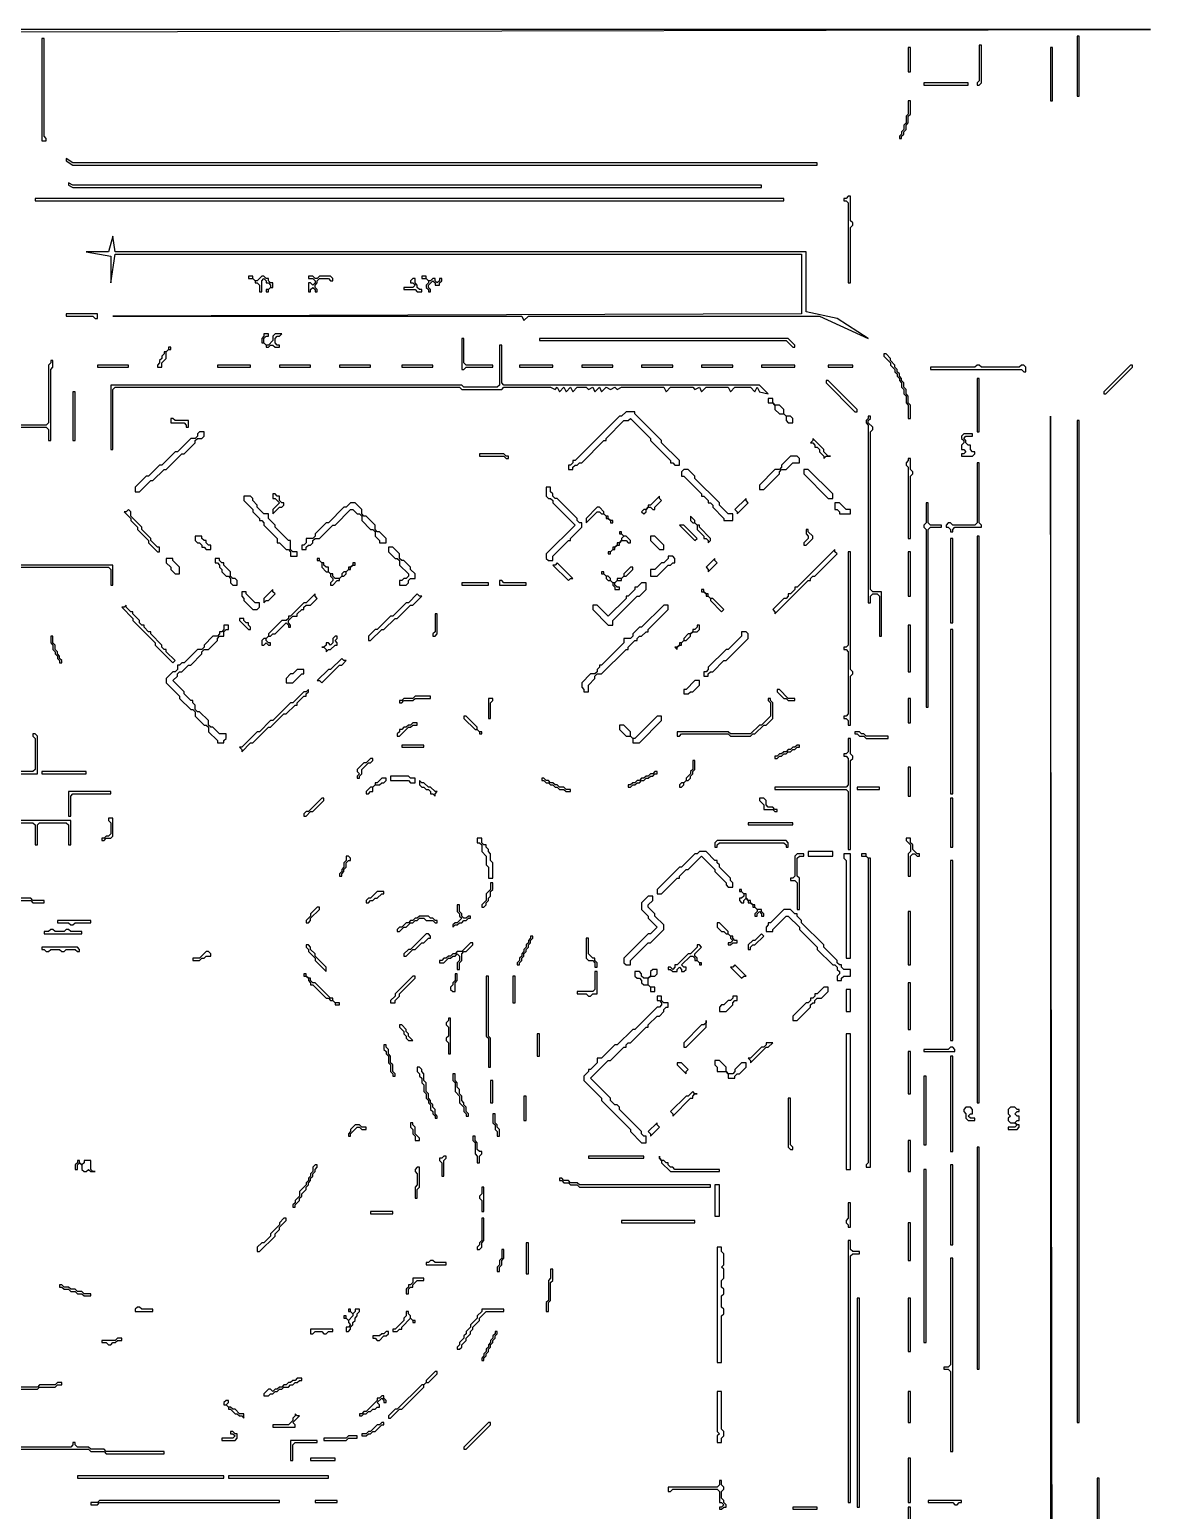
# Model space of a CAD drawing. Header units: metres. Extents: x 0 to 1023, y 1 to 1024.
# Drawn here: x 518 to 1023, y 358 to 1024 of the extents above; entities that cross this region are included whole.
import ezdxf

# ---------------------------------------------------------------- set-up
doc = ezdxf.new("R2010")
doc.units = ezdxf.units.M
doc.layers.add('A-DETAIL', color=2, linetype='Continuous')
doc.layers.add('A-WALL', color=1, linetype='Continuous')

msp = doc.modelspace()

# ---------------------------------------------------------------- linework, layer by layer
at = {"layer": 'A-DETAIL'}
for points in [[(524, 1020), (524, 974), (526, 974), (526, 975), (525, 976), (525, 1020), (524, 1020)], [(990, 1021), (990, 994), (991, 994), (991, 1021), (990, 1021)], [(914, 1016), (914, 1005), (915, 1005), (915, 1016), (914, 1016)], [(947, 1017), (946, 1017), (946, 1001), (945, 1000), (945, 999), (946, 999), (947, 1000), (947, 1017)], [(978, 1016), (978, 992), (979, 992), (979, 1016), (978, 1016)], [(921, 1000), (921, 999), (941, 999), (941, 1000), (921, 1000)], [(915, 992), (914, 992), (914, 986), (913, 985), (913, 982), (912, 981), (912, 979), (911, 978), (911, 977), (910, 976), (910, 975), (911, 975), (911, 976), (912, 977), (912, 978), (913, 979), (913, 981), (914, 982), (914, 985), (915, 986), (915, 992)], [(535, 966), (535, 965), (538, 963), (873, 963), (873, 964), (538, 964), (535, 966)], [(536, 955), (536, 954), (538, 953), (848, 953), (848, 954), (538, 954), (536, 955)], [(521, 948), (521, 947), (858, 947), (858, 948), (521, 948)], [(887, 949), (886, 948), (885, 948), (885, 947), (886, 947), (887, 946), (887, 910), (888, 910), (888, 935), (889, 936), (889, 937), (888, 938), (888, 949), (887, 949)], [(544, 924), (555, 922), (555, 910), (557, 923), (866, 923), (866, 896), (556, 895), (740, 895), (741, 893), (743, 895), (874, 895), (896, 885), (882, 894), (868, 897), (868, 924), (557, 924), (556, 931), (554, 924), (544, 924)], [(617, 913), (617, 912), (619, 912), (620, 911), (620, 910), (621, 910), (622, 909), (622, 906), (623, 906), (623, 911), (624, 912), (625, 911), (625, 910), (626, 910), (627, 909), (627, 908), (626, 907), (625, 907), (625, 906), (626, 906), (626, 907), (627, 908), (628, 908), (628, 910), (627, 910), (626, 911), (626, 912), (625, 912), (624, 913), (623, 913), (621, 911), (620, 911), (619, 912), (619, 913), (617, 913)], [(644, 906), (645, 906), (645, 907), (646, 908), (647, 907), (647, 906), (648, 906), (648, 907), (647, 908), (647, 909), (648, 910), (648, 911), (649, 912), (653, 912), (654, 911), (655, 911), (655, 912), (654, 913), (649, 913), (648, 912), (647, 912), (646, 913), (644, 913), (644, 912), (646, 912), (647, 911), (647, 910), (646, 909), (645, 910), (644, 910), (644, 906)], [(687, 908), (687, 907), (692, 907), (693, 906), (695, 906), (695, 907), (694, 907), (693, 908), (693, 909), (692, 910), (692, 912), (691, 912), (690, 911), (690, 910), (691, 910), (692, 909), (691, 908), (687, 908)], [(695, 913), (695, 912), (697, 912), (698, 911), (698, 910), (697, 909), (697, 908), (698, 907), (698, 906), (699, 906), (699, 907), (698, 908), (698, 909), (700, 911), (701, 910), (701, 909), (703, 909), (703, 910), (704, 911), (704, 912), (703, 912), (703, 911), (702, 910), (701, 911), (701, 912), (700, 912), (699, 911), (698, 911), (697, 912), (697, 913), (695, 913)], [(535, 896), (535, 895), (547, 895), (548, 894), (549, 894), (549, 896), (535, 896)], [(624, 887), (624, 886), (623, 885), (623, 883), (624, 883), (625, 882), (625, 881), (626, 881), (627, 882), (628, 882), (629, 881), (631, 881), (631, 882), (630, 882), (629, 883), (629, 885), (630, 886), (631, 886), (632, 887), (629, 887), (628, 886), (628, 884), (626, 882), (625, 882), (624, 883), (624, 885), (625, 886), (626, 886), (626, 887), (624, 887)], [(851, 860), (847, 864), (732, 864), (731, 865), (731, 882), (730, 882), (730, 864), (729, 863), (714, 863), (713, 864), (555, 864), (555, 835), (556, 835), (556, 862), (557, 863), (712, 863), (713, 862), (731, 862), (732, 863), (753, 863), (755, 862), (756, 863), (757, 861), (759, 863), (760, 861), (762, 863), (763, 861), (765, 863), (769, 863), (770, 862), (772, 863), (773, 861), (775, 863), (776, 861), (778, 863), (780, 862), (782, 863), (783, 862), (785, 863), (804, 863), (805, 861), (807, 863), (817, 863), (818, 862), (820, 863), (821, 861), (823, 863), (833, 863), (834, 861), (836, 863), (843, 863), (845, 861), (846, 863), (847, 861), (851, 860)], [(582, 881), (581, 881), (581, 880), (580, 879), (579, 879), (579, 878), (578, 877), (578, 876), (577, 875), (577, 874), (576, 873), (576, 872), (578, 872), (578, 874), (580, 876), (580, 879), (581, 880), (582, 880), (582, 881)], [(713, 885), (713, 871), (714, 871), (715, 872), (727, 872), (727, 873), (715, 873), (714, 874), (714, 885), (713, 885)], [(748, 885), (748, 884), (859, 884), (862, 881), (863, 881), (863, 882), (860, 885), (748, 885)], [(529, 875), (528, 875), (528, 874), (527, 873), (527, 847), (526, 846), (513, 846), (513, 845), (526, 845), (527, 844), (527, 839), (528, 839), (528, 871), (529, 872), (529, 875)], [(903, 878), (903, 877), (906, 874), (906, 873), (908, 871), (908, 870), (909, 869), (909, 868), (910, 867), (910, 866), (911, 865), (911, 863), (912, 862), (912, 860), (913, 859), (913, 856), (914, 855), (914, 849), (915, 849), (915, 855), (914, 856), (914, 859), (913, 860), (913, 862), (912, 863), (912, 865), (911, 866), (911, 867), (910, 868), (910, 869), (909, 870), (909, 871), (908, 872), (908, 873), (906, 875), (906, 876), (904, 878), (903, 878)], [(549, 873), (549, 872), (563, 872), (563, 873), (549, 873)], [(603, 873), (603, 872), (618, 872), (618, 873), (603, 873)], [(631, 873), (631, 872), (645, 872), (645, 873), (631, 873)], [(658, 873), (658, 872), (672, 872), (672, 873), (658, 873)], [(686, 873), (686, 872), (700, 872), (700, 873), (686, 873)], [(739, 873), (739, 872), (754, 872), (754, 873), (739, 873)], [(767, 873), (767, 872), (781, 872), (781, 873), (767, 873)], [(794, 873), (794, 872), (808, 872), (808, 873), (794, 873)], [(821, 873), (821, 872), (835, 872), (835, 873), (821, 873)], [(848, 873), (848, 872), (863, 872), (863, 873), (848, 873)], [(878, 873), (878, 872), (889, 872), (889, 873), (878, 873)], [(924, 872), (924, 871), (965, 871), (966, 870), (967, 870), (967, 872), (966, 873), (965, 873), (964, 872), (947, 872), (946, 873), (945, 873), (944, 872), (924, 872)], [(945, 867), (945, 843), (946, 843), (946, 867), (945, 867)], [(1015, 873), (1014, 873), (1002, 861), (1002, 860), (1003, 860), (1015, 872), (1015, 873)], [(538, 861), (538, 839), (539, 839), (539, 861), (538, 861)], [(877, 866), (877, 865), (890, 852), (891, 852), (891, 853), (878, 866), (877, 866)], [(582, 849), (582, 847), (588, 847), (589, 846), (589, 845), (590, 845), (590, 848), (584, 848), (583, 849), (582, 849)], [(896, 850), (896, 849), (895, 848), (895, 847), (896, 846), (896, 766), (897, 766), (897, 769), (898, 770), (900, 770), (901, 769), (901, 751), (902, 751), (902, 771), (898, 771), (897, 772), (897, 843), (898, 844), (898, 845), (896, 847), (896, 848), (897, 849), (897, 850), (896, 850)], [(978, 850), (978, 209), (976, 207), (982, 207), (979, 209), (978, 850)], [(990, 848), (990, 397), (991, 397), (991, 848), (990, 848)], [(871, 840), (871, 839), (870, 838), (871, 838), (872, 837), (872, 836), (873, 836), (874, 835), (874, 834), (876, 832), (876, 831), (877, 832), (879, 832), (878, 832), (876, 834), (876, 835), (871, 840)], [(939, 842), (938, 841), (938, 840), (939, 839), (939, 838), (938, 837), (938, 835), (939, 835), (940, 834), (939, 833), (938, 833), (938, 832), (943, 832), (944, 833), (944, 834), (943, 834), (942, 835), (942, 837), (941, 837), (940, 838), (940, 839), (939, 840), (940, 841), (943, 841), (943, 842), (939, 842)], [(721, 833), (721, 832), (732, 832), (733, 831), (734, 831), (734, 832), (733, 832), (732, 833), (721, 833)], [(914, 831), (914, 830), (913, 829), (913, 828), (914, 827), (914, 795), (915, 795), (915, 823), (916, 824), (916, 825), (915, 826), (915, 831), (914, 831)], [(946, 829), (945, 829), (945, 802), (944, 801), (934, 801), (933, 802), (932, 802), (931, 801), (931, 800), (932, 800), (933, 799), (933, 798), (934, 798), (934, 799), (935, 800), (947, 800), (947, 801), (946, 802), (946, 829)], [(629, 815), (628, 815), (628, 813), (629, 813), (631, 811), (628, 808), (628, 806), (631, 809), (632, 809), (633, 810), (633, 811), (632, 811), (631, 812), (631, 814), (630, 814), (629, 815)], [(802, 814), (798, 810), (797, 810), (797, 809), (796, 808), (795, 808), (794, 807), (795, 806), (796, 807), (796, 808), (797, 809), (798, 809), (799, 808), (800, 808), (800, 809), (803, 812), (802, 813), (802, 814)], [(561, 807), (564, 804), (564, 803), (567, 800), (567, 799), (572, 794), (572, 793), (576, 789), (577, 789), (577, 791), (576, 791), (573, 794), (573, 795), (569, 799), (569, 800), (564, 805), (564, 807), (563, 808), (562, 807), (561, 807)], [(769, 804), (769, 802), (774, 807), (775, 807), (776, 806), (777, 806), (778, 805), (778, 804), (779, 804), (780, 803), (780, 802), (781, 802), (781, 803), (780, 803), (779, 804), (779, 805), (778, 805), (777, 806), (777, 807), (775, 809), (774, 809), (769, 804)], [(841, 813), (836, 808), (837, 807), (837, 806), (842, 811), (841, 812), (841, 813)], [(922, 811), (922, 802), (921, 801), (921, 800), (922, 799), (922, 719), (923, 719), (923, 799), (924, 800), (929, 800), (929, 801), (924, 801), (923, 802), (923, 811), (922, 811)], [(811, 801), (818, 794), (819, 795), (813, 801), (811, 801)], [(816, 805), (816, 803), (817, 802), (818, 802), (819, 801), (819, 799), (822, 796), (822, 795), (823, 795), (824, 794), (824, 793), (825, 794), (825, 795), (820, 800), (820, 801), (819, 801), (818, 802), (818, 803), (816, 805)], [(789, 794), (787, 796), (786, 796), (785, 797), (785, 798), (784, 798), (784, 797), (785, 797), (786, 796), (785, 795), (785, 794), (784, 793), (783, 793), (783, 792), (782, 791), (781, 791), (781, 790), (780, 789), (779, 789), (779, 788), (780, 788), (780, 789), (781, 790), (782, 790), (782, 791), (783, 792), (784, 792), (784, 793), (785, 794), (787, 794), (788, 793), (789, 793), (789, 794)], [(869, 799), (868, 799), (868, 797), (869, 796), (869, 795), (867, 793), (867, 792), (868, 792), (871, 795), (871, 796), (869, 798), (869, 799)], [(933, 795), (933, 757), (934, 757), (934, 795), (933, 795)], [(945, 796), (945, 541), (946, 541), (946, 796), (945, 796)], [(881, 790), (864, 773), (863, 773), (863, 772), (861, 770), (860, 770), (860, 769), (859, 768), (858, 768), (853, 763), (854, 762), (854, 761), (869, 776), (870, 776), (870, 777), (871, 778), (872, 778), (882, 788), (881, 789), (881, 790)], [(887, 789), (887, 747), (886, 746), (885, 746), (885, 745), (886, 745), (887, 744), (887, 716), (886, 715), (885, 715), (885, 714), (886, 714), (887, 713), (887, 711), (888, 711), (888, 733), (889, 734), (889, 735), (888, 736), (888, 789), (887, 789)], [(914, 789), (914, 769), (915, 769), (915, 789), (914, 789)], [(470, 786), (470, 776), (471, 776), (471, 781), (472, 782), (554, 782), (555, 781), (555, 774), (556, 774), (556, 783), (472, 783), (471, 784), (471, 786), (470, 786)], [(648, 786), (648, 785), (649, 785), (650, 784), (650, 782), (652, 780), (653, 780), (654, 779), (654, 778), (655, 777), (655, 776), (654, 775), (654, 774), (655, 774), (657, 776), (658, 776), (658, 777), (659, 778), (660, 778), (661, 779), (661, 780), (662, 781), (663, 781), (663, 782), (664, 783), (665, 783), (665, 784), (664, 784), (664, 783), (663, 782), (662, 782), (662, 781), (661, 780), (660, 780), (659, 779), (659, 778), (658, 777), (656, 777), (655, 778), (655, 779), (654, 779), (653, 780), (653, 782), (652, 782), (651, 783), (651, 784), (650, 784), (649, 785), (649, 786), (648, 786)], [(754, 783), (761, 776), (762, 777), (763, 777), (756, 784), (755, 783), (754, 783)], [(790, 782), (789, 782), (786, 779), (786, 778), (785, 777), (783, 777), (783, 776), (782, 775), (781, 775), (780, 776), (780, 777), (779, 778), (778, 778), (777, 779), (777, 780), (776, 780), (776, 779), (777, 779), (778, 778), (778, 777), (779, 776), (780, 776), (781, 775), (781, 774), (782, 773), (782, 772), (784, 772), (784, 773), (783, 773), (782, 774), (782, 775), (783, 776), (785, 776), (785, 777), (786, 778), (787, 778), (790, 781), (790, 782)], [(827, 786), (823, 782), (824, 781), (824, 780), (828, 784), (827, 785), (827, 786)], [(713, 775), (713, 774), (725, 774), (725, 775), (713, 775)], [(730, 776), (730, 774), (742, 774), (742, 775), (732, 775), (731, 776), (730, 776)], [(647, 770), (643, 766), (642, 766), (636, 760), (635, 760), (635, 759), (634, 758), (632, 758), (626, 752), (626, 751), (625, 750), (624, 750), (623, 749), (623, 747), (624, 747), (625, 748), (626, 747), (627, 747), (627, 748), (626, 748), (625, 749), (625, 750), (626, 751), (627, 751), (628, 752), (629, 752), (634, 757), (635, 756), (635, 755), (636, 755), (636, 756), (635, 757), (635, 758), (637, 760), (639, 760), (639, 761), (641, 763), (642, 763), (642, 764), (643, 765), (645, 765), (648, 768), (647, 769), (647, 770)], [(628, 772), (624, 768), (624, 766), (625, 767), (626, 767), (629, 770), (628, 771), (628, 772)], [(695, 769), (694, 769), (693, 770), (689, 766), (688, 766), (682, 760), (681, 760), (675, 754), (674, 754), (671, 751), (671, 749), (672, 749), (677, 754), (678, 754), (683, 759), (684, 759), (690, 765), (691, 765), (695, 769)], [(821, 772), (821, 771), (822, 771), (823, 770), (823, 769), (824, 769), (825, 768), (825, 767), (830, 762), (831, 763), (826, 768), (825, 768), (824, 769), (824, 770), (823, 770), (822, 771), (822, 772), (821, 772)], [(560, 764), (565, 759), (565, 758), (575, 748), (575, 747), (583, 739), (584, 740), (580, 744), (580, 745), (579, 745), (578, 746), (578, 747), (573, 752), (573, 753), (572, 753), (570, 755), (570, 756), (569, 756), (568, 757), (568, 758), (565, 761), (565, 762), (564, 762), (562, 764), (562, 765), (561, 764), (560, 764)], [(702, 761), (701, 761), (701, 753), (700, 752), (700, 751), (701, 751), (702, 752), (702, 761)], [(613, 759), (613, 758), (617, 754), (618, 754), (618, 755), (617, 756), (617, 757), (616, 757), (615, 758), (615, 759), (613, 759)], [(820, 756), (819, 756), (819, 755), (818, 754), (817, 754), (817, 753), (816, 752), (815, 752), (813, 750), (813, 749), (812, 748), (811, 748), (811, 747), (810, 746), (809, 746), (810, 745), (810, 746), (811, 747), (812, 747), (812, 748), (813, 749), (814, 749), (816, 751), (816, 752), (817, 753), (819, 753), (820, 754), (820, 756)], [(914, 756), (914, 735), (915, 735), (915, 756), (914, 756)], [(933, 754), (933, 680), (934, 680), (934, 754), (933, 754)], [(528, 751), (528, 748), (529, 747), (529, 745), (530, 744), (530, 743), (531, 742), (531, 741), (532, 740), (532, 739), (533, 739), (533, 740), (532, 741), (532, 742), (531, 743), (531, 744), (530, 745), (530, 747), (529, 748), (529, 751), (528, 751)], [(657, 751), (656, 751), (655, 750), (655, 748), (654, 747), (653, 748), (652, 748), (652, 747), (651, 746), (650, 746), (651, 746), (652, 745), (652, 744), (653, 745), (654, 745), (656, 747), (657, 747), (657, 748), (656, 749), (657, 750), (657, 751)], [(661, 740), (660, 740), (659, 741), (654, 736), (653, 736), (648, 731), (649, 731), (650, 730), (658, 738), (659, 738), (661, 740)], [(644, 727), (643, 726), (642, 726), (637, 721), (636, 721), (628, 713), (627, 713), (622, 708), (621, 708), (614, 701), (613, 701), (614, 700), (614, 699), (618, 703), (619, 703), (626, 710), (627, 710), (633, 716), (634, 716), (638, 720), (639, 720), (639, 721), (642, 724), (643, 724), (643, 725), (644, 726), (644, 727)], [(855, 727), (855, 726), (858, 723), (859, 723), (860, 722), (863, 722), (863, 723), (860, 723), (856, 727), (855, 727)], [(699, 724), (692, 724), (691, 723), (687, 723), (686, 722), (685, 722), (685, 721), (686, 721), (687, 722), (691, 722), (692, 723), (699, 723), (699, 724)], [(727, 723), (725, 723), (725, 714), (726, 714), (726, 721), (727, 722), (727, 723)], [(853, 721), (852, 722), (852, 723), (851, 723), (851, 722), (852, 721), (852, 715), (848, 711), (847, 711), (843, 707), (834, 707), (833, 708), (810, 708), (810, 706), (811, 706), (812, 707), (833, 707), (834, 706), (843, 706), (844, 707), (845, 707), (849, 711), (850, 711), (853, 714), (853, 721)], [(914, 723), (914, 712), (915, 712), (915, 723), (914, 723)], [(714, 715), (714, 714), (719, 709), (720, 709), (721, 708), (721, 707), (722, 707), (722, 708), (721, 708), (720, 709), (720, 710), (715, 715), (714, 715)], [(522, 706), (521, 707), (520, 707), (520, 706), (521, 705), (521, 691), (520, 690), (497, 690), (497, 689), (522, 689), (522, 706)], [(693, 712), (691, 712), (690, 711), (689, 711), (688, 710), (687, 710), (686, 709), (685, 709), (685, 708), (684, 707), (684, 706), (685, 706), (689, 710), (690, 710), (691, 711), (693, 711), (693, 712)], [(890, 708), (890, 707), (891, 707), (892, 706), (894, 706), (895, 705), (905, 705), (905, 706), (895, 706), (894, 707), (893, 707), (892, 708), (890, 708)], [(686, 702), (686, 701), (696, 701), (696, 702), (686, 702)], [(887, 705), (887, 699), (886, 698), (885, 698), (885, 697), (886, 697), (887, 696), (887, 684), (886, 683), (854, 683), (854, 682), (886, 682), (887, 681), (887, 655), (888, 655), (888, 695), (889, 696), (889, 697), (888, 698), (888, 705), (887, 705)], [(865, 702), (864, 702), (863, 701), (862, 701), (861, 700), (860, 700), (859, 699), (858, 699), (857, 698), (856, 698), (855, 697), (854, 697), (854, 696), (855, 696), (856, 697), (857, 697), (858, 698), (859, 698), (860, 699), (861, 699), (862, 700), (863, 700), (864, 701), (865, 701), (865, 702)], [(673, 696), (672, 696), (670, 694), (669, 694), (666, 691), (666, 690), (667, 689), (666, 688), (666, 687), (667, 687), (667, 688), (668, 689), (668, 691), (671, 694), (672, 694), (673, 695), (673, 696)], [(818, 695), (817, 695), (817, 691), (816, 690), (816, 689), (814, 687), (814, 686), (813, 685), (812, 685), (811, 684), (811, 683), (812, 683), (813, 684), (813, 685), (814, 686), (815, 686), (816, 687), (816, 688), (817, 689), (817, 690), (818, 691), (818, 695)], [(524, 690), (524, 689), (544, 689), (544, 690), (524, 690)], [(679, 687), (677, 687), (675, 685), (674, 685), (674, 684), (673, 683), (672, 683), (670, 681), (670, 680), (671, 680), (672, 681), (673, 681), (673, 683), (674, 684), (676, 684), (677, 685), (678, 685), (679, 686), (679, 687)], [(749, 687), (749, 686), (750, 686), (751, 685), (752, 685), (753, 684), (754, 684), (755, 683), (756, 683), (757, 682), (759, 682), (760, 681), (762, 681), (762, 682), (760, 682), (759, 683), (757, 683), (756, 684), (755, 684), (754, 685), (753, 685), (752, 686), (751, 686), (750, 687), (749, 687)], [(801, 690), (800, 690), (799, 689), (798, 689), (797, 688), (796, 688), (795, 687), (794, 687), (793, 686), (792, 686), (791, 685), (790, 685), (789, 684), (788, 684), (788, 683), (789, 683), (790, 684), (791, 684), (792, 685), (793, 685), (794, 686), (795, 686), (796, 687), (797, 687), (798, 688), (799, 688), (800, 689), (801, 689), (801, 690)], [(914, 692), (914, 679), (915, 679), (915, 692), (914, 692)], [(536, 670), (537, 670), (537, 679), (538, 680), (555, 680), (555, 681), (536, 681), (536, 670)], [(694, 686), (694, 684), (695, 683), (696, 683), (697, 682), (698, 682), (699, 681), (699, 680), (700, 680), (701, 679), (701, 680), (702, 681), (701, 681), (699, 683), (698, 683), (696, 685), (695, 685), (694, 686)], [(891, 683), (891, 682), (901, 682), (901, 683), (891, 683)], [(651, 678), (650, 678), (644, 672), (643, 672), (642, 671), (642, 670), (643, 670), (645, 672), (646, 672), (651, 677), (651, 678)], [(847, 678), (847, 677), (849, 675), (849, 673), (853, 673), (854, 672), (855, 672), (855, 673), (854, 673), (853, 674), (851, 674), (850, 675), (850, 677), (849, 678), (847, 678)], [(933, 678), (933, 656), (934, 656), (934, 678), (933, 678)], [(500, 668), (500, 667), (520, 667), (521, 666), (521, 657), (522, 657), (522, 666), (523, 667), (535, 667), (536, 666), (536, 657), (537, 657), (537, 668), (500, 668)], [(556, 669), (554, 669), (554, 668), (555, 667), (555, 662), (554, 661), (553, 661), (552, 660), (551, 660), (551, 659), (552, 659), (553, 660), (555, 660), (556, 661), (556, 669)], [(842, 667), (842, 666), (862, 666), (862, 667), (842, 667)], [(913, 660), (913, 659), (915, 657), (915, 654), (914, 653), (914, 643), (915, 643), (915, 652), (916, 653), (917, 653), (918, 652), (919, 652), (919, 653), (918, 653), (916, 655), (916, 657), (915, 658), (915, 660), (913, 660)], [(827, 658), (827, 656), (828, 656), (828, 657), (829, 658), (858, 658), (859, 657), (859, 656), (860, 656), (860, 658), (859, 659), (828, 659), (827, 658)], [(662, 652), (661, 652), (661, 650), (660, 649), (660, 647), (659, 646), (659, 645), (658, 644), (658, 643), (659, 643), (659, 644), (660, 645), (660, 646), (661, 647), (661, 649), (662, 650), (663, 650), (663, 651), (662, 652)], [(867, 653), (864, 653), (863, 652), (863, 643), (862, 642), (861, 642), (861, 641), (863, 641), (864, 640), (864, 628), (865, 628), (865, 642), (864, 643), (864, 651), (865, 652), (867, 652), (867, 653)], [(893, 653), (893, 652), (895, 652), (896, 651), (896, 514), (895, 513), (895, 512), (897, 512), (897, 651), (896, 651), (895, 652), (895, 653), (893, 653)], [(933, 650), (933, 569), (934, 569), (934, 650), (933, 650)], [(727, 640), (726, 640), (726, 637), (724, 635), (724, 632), (722, 630), (722, 629), (723, 629), (724, 630), (724, 631), (725, 632), (725, 633), (726, 634), (726, 636), (727, 637), (727, 640)], [(678, 636), (675, 636), (672, 633), (671, 633), (670, 632), (670, 631), (671, 631), (672, 632), (673, 632), (674, 633), (675, 633), (677, 635), (678, 635), (678, 636)], [(838, 637), (838, 636), (839, 636), (840, 635), (840, 634), (839, 633), (838, 633), (838, 632), (839, 631), (840, 631), (840, 632), (841, 633), (842, 632), (842, 631), (843, 631), (844, 630), (844, 629), (845, 629), (846, 628), (846, 627), (845, 626), (845, 625), (846, 625), (846, 626), (847, 627), (848, 626), (848, 625), (849, 625), (849, 626), (848, 627), (848, 628), (846, 628), (845, 629), (845, 630), (844, 630), (843, 631), (843, 632), (842, 632), (841, 633), (841, 635), (840, 635), (839, 636), (839, 637), (838, 637)], [(514, 633), (514, 632), (519, 632), (520, 631), (525, 631), (525, 632), (520, 632), (519, 633), (514, 633)], [(649, 629), (648, 629), (645, 626), (645, 625), (643, 623), (643, 622), (644, 622), (645, 623), (645, 624), (649, 628), (649, 629)], [(712, 630), (711, 630), (711, 627), (712, 626), (712, 625), (713, 624), (711, 622), (710, 622), (709, 621), (709, 620), (710, 621), (711, 621), (712, 622), (713, 622), (714, 623), (715, 623), (716, 624), (717, 624), (717, 625), (716, 625), (715, 624), (714, 624), (713, 625), (713, 626), (712, 627), (712, 630)], [(914, 627), (914, 603), (915, 603), (915, 627), (914, 627)], [(531, 623), (531, 622), (536, 622), (537, 621), (538, 621), (539, 622), (546, 622), (546, 623), (531, 623)], [(702, 623), (701, 623), (700, 624), (699, 624), (698, 625), (694, 625), (693, 624), (692, 624), (691, 623), (690, 623), (689, 622), (688, 622), (686, 620), (685, 620), (684, 619), (684, 618), (685, 618), (687, 620), (688, 620), (690, 622), (691, 622), (692, 623), (693, 623), (694, 624), (696, 624), (697, 623), (700, 623), (701, 622), (702, 622), (702, 623)], [(828, 622), (828, 620), (830, 618), (831, 618), (832, 617), (833, 617), (834, 616), (834, 615), (835, 614), (834, 613), (833, 613), (833, 612), (834, 612), (835, 613), (837, 613), (837, 614), (836, 614), (835, 615), (835, 616), (834, 616), (833, 617), (833, 618), (829, 622), (828, 622)], [(525, 618), (525, 617), (542, 617), (542, 618), (537, 618), (536, 619), (535, 619), (534, 618), (530, 618), (529, 619), (528, 619), (527, 618), (525, 618)], [(699, 616), (698, 617), (697, 617), (690, 610), (689, 610), (687, 608), (687, 607), (688, 607), (691, 610), (692, 610), (695, 613), (696, 613), (698, 615), (699, 615), (699, 616)], [(745, 616), (744, 616), (744, 615), (743, 614), (743, 613), (742, 612), (742, 611), (741, 610), (741, 609), (740, 608), (740, 607), (739, 606), (739, 605), (738, 604), (738, 603), (739, 603), (739, 604), (740, 605), (740, 606), (741, 607), (741, 608), (742, 609), (742, 610), (743, 611), (743, 612), (744, 613), (744, 614), (745, 615), (745, 616)], [(769, 615), (769, 606), (770, 605), (772, 605), (773, 604), (773, 602), (774, 602), (774, 604), (773, 605), (773, 606), (772, 606), (770, 608), (770, 615), (769, 615)], [(849, 616), (848, 617), (845, 614), (844, 614), (842, 612), (842, 610), (843, 610), (843, 611), (844, 612), (845, 612), (849, 616)], [(524, 611), (524, 610), (525, 610), (526, 609), (527, 609), (528, 610), (532, 610), (533, 609), (534, 609), (535, 610), (539, 610), (540, 609), (541, 609), (541, 610), (540, 611), (524, 611)], [(600, 608), (599, 609), (598, 609), (595, 606), (592, 606), (592, 605), (595, 605), (596, 606), (597, 606), (598, 607), (600, 607), (600, 608)], [(643, 612), (643, 611), (644, 610), (644, 609), (647, 606), (647, 605), (652, 600), (652, 602), (647, 607), (647, 608), (645, 610), (645, 611), (644, 612), (643, 612)], [(718, 613), (717, 613), (713, 609), (711, 609), (710, 608), (709, 608), (708, 607), (707, 607), (706, 606), (705, 606), (704, 605), (703, 605), (703, 604), (705, 604), (707, 606), (708, 606), (709, 607), (710, 607), (711, 608), (712, 607), (712, 605), (711, 604), (711, 601), (712, 601), (712, 604), (713, 605), (713, 608), (714, 609), (715, 609), (718, 612), (718, 613)], [(821, 611), (820, 612), (819, 612), (819, 611), (816, 608), (815, 608), (810, 603), (809, 603), (809, 602), (808, 601), (807, 602), (806, 602), (806, 601), (807, 601), (808, 600), (810, 600), (810, 601), (811, 602), (812, 601), (812, 600), (813, 600), (814, 601), (814, 602), (813, 602), (812, 603), (816, 607), (817, 607), (818, 606), (818, 605), (819, 605), (820, 604), (820, 603), (821, 603), (821, 604), (820, 604), (819, 605), (819, 606), (818, 607), (818, 608), (821, 611)], [(774, 600), (773, 600), (773, 592), (772, 591), (765, 591), (765, 590), (769, 590), (770, 589), (771, 589), (772, 590), (774, 590), (774, 600)], [(834, 602), (839, 597), (840, 598), (841, 598), (836, 603), (835, 602), (834, 602)], [(642, 599), (642, 598), (643, 598), (644, 597), (644, 596), (645, 595), (645, 594), (646, 594), (652, 588), (653, 588), (654, 587), (655, 587), (656, 586), (656, 585), (658, 585), (658, 586), (656, 586), (655, 587), (655, 588), (654, 588), (647, 595), (646, 595), (645, 596), (645, 597), (644, 597), (643, 598), (643, 599), (642, 599)], [(692, 598), (691, 598), (683, 590), (683, 589), (681, 587), (681, 586), (683, 586), (683, 587), (685, 589), (685, 590), (692, 597), (692, 598)], [(711, 599), (710, 599), (710, 596), (709, 595), (709, 594), (708, 593), (708, 592), (709, 591), (710, 591), (710, 595), (711, 596), (711, 599)], [(724, 598), (724, 571), (725, 570), (725, 557), (726, 557), (726, 570), (725, 571), (725, 598), (724, 598)], [(736, 598), (736, 586), (737, 586), (737, 598), (736, 598)], [(914, 595), (914, 574), (915, 574), (915, 595), (914, 595)], [(685, 576), (685, 575), (687, 573), (687, 572), (688, 571), (688, 570), (689, 569), (691, 569), (689, 571), (689, 572), (688, 573), (688, 574), (686, 576), (685, 576)], [(707, 579), (707, 578), (706, 577), (706, 576), (707, 575), (707, 571), (706, 570), (706, 569), (707, 568), (707, 563), (708, 563), (708, 579), (707, 579)], [(823, 578), (823, 577), (822, 576), (821, 576), (813, 568), (813, 566), (814, 566), (823, 575), (823, 578)], [(678, 567), (678, 565), (679, 564), (679, 563), (680, 562), (680, 559), (681, 558), (681, 555), (682, 554), (682, 553), (683, 553), (683, 554), (682, 555), (682, 558), (681, 559), (681, 562), (680, 563), (680, 565), (679, 566), (679, 567), (678, 567)], [(747, 572), (747, 562), (748, 562), (748, 572), (747, 572)], [(853, 568), (850, 568), (850, 567), (849, 566), (848, 566), (843, 561), (842, 561), (843, 560), (843, 559), (850, 566), (851, 566), (853, 568)], [(914, 564), (914, 545), (915, 545), (915, 564), (914, 564)], [(935, 565), (934, 566), (933, 566), (932, 565), (921, 565), (921, 564), (935, 564), (935, 565)], [(933, 562), (933, 519), (934, 519), (934, 562), (933, 562)], [(693, 557), (693, 555), (694, 554), (694, 553), (695, 552), (695, 550), (696, 549), (696, 546), (697, 545), (697, 543), (698, 542), (698, 541), (699, 540), (699, 538), (700, 537), (700, 536), (701, 535), (701, 534), (702, 534), (702, 535), (701, 536), (701, 538), (700, 539), (700, 540), (699, 541), (699, 542), (698, 543), (698, 545), (697, 546), (697, 550), (696, 551), (696, 554), (695, 555), (695, 556), (694, 557), (693, 557)], [(709, 554), (709, 551), (710, 550), (710, 546), (712, 544), (712, 541), (714, 539), (714, 537), (715, 536), (715, 535), (716, 535), (716, 536), (715, 537), (715, 539), (714, 540), (714, 541), (713, 542), (713, 544), (712, 545), (712, 547), (711, 548), (711, 550), (710, 551), (710, 554), (709, 554)], [(810, 559), (810, 558), (814, 554), (814, 555), (815, 556), (812, 559), (810, 559)], [(726, 551), (726, 541), (727, 541), (727, 551), (726, 551)], [(921, 553), (921, 522), (922, 522), (922, 553), (921, 553)], [(741, 544), (741, 533), (742, 533), (742, 544), (741, 544)], [(819, 545), (818, 545), (817, 546), (815, 544), (814, 544), (807, 537), (808, 536), (808, 535), (816, 543), (817, 543), (817, 544), (818, 545), (819, 545)], [(860, 543), (860, 521), (861, 520), (862, 520), (862, 521), (861, 522), (861, 543), (860, 543)], [(727, 536), (727, 532), (728, 531), (728, 529), (729, 528), (729, 526), (730, 526), (730, 529), (729, 530), (729, 531), (728, 532), (728, 536), (727, 536)], [(940, 539), (939, 538), (939, 537), (940, 536), (940, 534), (941, 533), (944, 533), (944, 534), (942, 534), (941, 535), (942, 536), (943, 536), (943, 538), (942, 539), (940, 539)], [(960, 539), (959, 538), (959, 536), (960, 535), (959, 534), (959, 533), (960, 532), (962, 532), (963, 531), (962, 530), (959, 530), (959, 529), (963, 529), (964, 530), (964, 531), (963, 531), (962, 532), (963, 533), (964, 533), (964, 535), (963, 535), (962, 536), (963, 537), (964, 537), (964, 538), (963, 538), (962, 539), (960, 539)], [(670, 530), (668, 530), (667, 531), (665, 531), (663, 529), (663, 528), (662, 527), (662, 526), (663, 526), (663, 527), (666, 530), (667, 530), (668, 529), (670, 529), (670, 530)], [(690, 532), (690, 530), (691, 529), (691, 527), (692, 526), (692, 524), (694, 524), (694, 525), (692, 527), (692, 530), (691, 531), (691, 532), (690, 532)], [(801, 532), (797, 528), (798, 527), (798, 526), (802, 530), (801, 531), (801, 532)], [(718, 526), (718, 524), (719, 523), (719, 518), (720, 517), (720, 514), (721, 514), (721, 517), (722, 518), (722, 519), (721, 519), (720, 520), (720, 523), (719, 524), (719, 526), (718, 526)], [(914, 524), (914, 510), (915, 510), (915, 524), (914, 524)], [(945, 521), (945, 421), (946, 421), (946, 521), (945, 521)], [(539, 513), (539, 511), (540, 511), (540, 513), (541, 514), (542, 513), (542, 511), (543, 510), (544, 510), (545, 511), (546, 510), (548, 510), (547, 510), (546, 511), (546, 515), (543, 515), (543, 514), (542, 513), (541, 514), (541, 515), (540, 515), (540, 514), (539, 513)], [(706, 517), (705, 517), (704, 516), (703, 516), (703, 515), (704, 514), (704, 508), (705, 508), (705, 515), (706, 516), (706, 517)], [(770, 517), (770, 516), (795, 516), (795, 517), (770, 517)], [(802, 517), (802, 516), (803, 515), (803, 514), (807, 510), (829, 510), (829, 511), (809, 511), (808, 512), (807, 512), (806, 513), (806, 514), (805, 514), (804, 515), (803, 515), (802, 516), (802, 517)], [(648, 513), (647, 513), (646, 512), (646, 510), (645, 509), (645, 508), (644, 507), (644, 506), (643, 505), (643, 504), (640, 501), (640, 499), (638, 497), (638, 496), (637, 495), (637, 494), (638, 494), (638, 495), (640, 497), (640, 498), (641, 499), (641, 500), (643, 502), (643, 503), (644, 504), (644, 505), (645, 506), (645, 507), (646, 508), (646, 509), (647, 510), (647, 511), (648, 512), (648, 513)], [(694, 512), (693, 512), (692, 511), (692, 510), (693, 509), (693, 504), (692, 503), (692, 498), (693, 498), (693, 502), (694, 503), (694, 512)], [(757, 507), (757, 506), (758, 506), (759, 505), (761, 505), (762, 504), (765, 504), (766, 503), (825, 503), (825, 504), (766, 504), (765, 505), (762, 505), (761, 506), (759, 506), (758, 507), (757, 507)], [(921, 511), (921, 433), (922, 433), (922, 511), (921, 511)], [(933, 513), (933, 477), (934, 477), (934, 513), (933, 513)], [(722, 503), (722, 500), (721, 499), (721, 498), (722, 497), (722, 492), (723, 492), (723, 503), (722, 503)], [(887, 496), (887, 489), (886, 488), (886, 487), (887, 486), (887, 485), (888, 485), (888, 496), (887, 496)], [(634, 489), (633, 489), (631, 487), (631, 486), (627, 482), (627, 481), (624, 478), (623, 478), (621, 476), (621, 474), (622, 474), (629, 481), (629, 482), (631, 484), (631, 485), (634, 488), (634, 489)], [(672, 492), (672, 491), (682, 491), (682, 492), (672, 492)], [(723, 489), (722, 489), (722, 479), (721, 478), (721, 477), (720, 476), (720, 475), (721, 475), (722, 476), (722, 478), (723, 479), (723, 489)], [(785, 488), (785, 487), (818, 487), (818, 488), (785, 488)], [(914, 487), (914, 470), (915, 470), (915, 487), (914, 487)], [(732, 475), (731, 475), (731, 471), (730, 470), (730, 468), (729, 467), (729, 465), (730, 465), (730, 467), (731, 468), (731, 470), (732, 471), (732, 475)], [(742, 478), (742, 464), (743, 464), (743, 478), (742, 478)], [(887, 479), (887, 361), (888, 361), (888, 472), (889, 473), (892, 473), (892, 474), (889, 474), (888, 475), (888, 479), (887, 479)], [(697, 469), (697, 468), (706, 468), (706, 469), (701, 469), (700, 470), (699, 470), (698, 469), (697, 469)], [(933, 471), (933, 423), (932, 422), (930, 422), (930, 421), (932, 421), (933, 420), (933, 384), (934, 384), (934, 471), (933, 471)], [(696, 462), (691, 462), (691, 460), (690, 459), (689, 459), (689, 458), (688, 457), (688, 455), (689, 455), (689, 457), (690, 458), (691, 458), (691, 459), (693, 461), (696, 461), (696, 462)], [(754, 466), (753, 466), (753, 462), (752, 461), (752, 452), (751, 451), (751, 447), (752, 447), (752, 451), (753, 452), (753, 460), (754, 461), (754, 466)], [(532, 459), (532, 458), (533, 458), (534, 457), (536, 457), (537, 456), (539, 456), (540, 455), (542, 455), (543, 454), (546, 454), (546, 455), (543, 455), (542, 456), (540, 456), (539, 457), (537, 457), (536, 458), (534, 458), (533, 459), (532, 459)], [(566, 448), (566, 447), (574, 447), (574, 448), (569, 448), (568, 449), (567, 449), (566, 448)], [(667, 448), (665, 448), (665, 447), (664, 446), (663, 447), (663, 448), (662, 448), (662, 447), (663, 447), (664, 446), (664, 445), (662, 443), (661, 444), (661, 445), (660, 445), (660, 444), (661, 444), (662, 443), (662, 442), (663, 441), (662, 440), (661, 440), (661, 438), (662, 438), (663, 439), (663, 440), (664, 441), (664, 442), (665, 443), (665, 444), (666, 445), (666, 446), (667, 447), (667, 448)], [(689, 447), (688, 447), (688, 445), (687, 444), (687, 443), (683, 439), (682, 439), (682, 438), (684, 438), (685, 439), (686, 439), (686, 440), (690, 444), (691, 443), (691, 442), (692, 442), (692, 443), (691, 443), (690, 444), (690, 445), (689, 446), (689, 447)], [(732, 448), (722, 448), (722, 447), (720, 445), (720, 444), (717, 441), (717, 440), (715, 438), (715, 437), (714, 436), (714, 435), (712, 433), (712, 432), (711, 431), (711, 430), (712, 430), (713, 431), (713, 432), (715, 434), (715, 435), (717, 437), (717, 438), (718, 439), (718, 440), (721, 443), (721, 444), (724, 447), (732, 447), (732, 448)], [(891, 453), (891, 359), (892, 359), (892, 453), (891, 453)], [(914, 453), (914, 429), (915, 429), (915, 453), (914, 453)], [(560, 435), (558, 435), (557, 434), (551, 434), (551, 433), (553, 433), (554, 432), (555, 432), (556, 433), (557, 433), (558, 434), (560, 434), (560, 435)], [(645, 439), (645, 437), (646, 437), (647, 438), (650, 438), (651, 437), (652, 437), (653, 438), (655, 438), (655, 439), (645, 439)], [(680, 438), (679, 438), (678, 437), (677, 437), (676, 436), (673, 436), (673, 435), (674, 435), (675, 434), (676, 434), (678, 436), (679, 436), (680, 437), (680, 438)], [(729, 438), (728, 438), (728, 437), (727, 436), (727, 435), (726, 434), (726, 433), (725, 432), (725, 431), (724, 430), (724, 429), (723, 428), (723, 427), (722, 426), (722, 425), (723, 425), (723, 426), (724, 427), (724, 428), (725, 429), (725, 430), (726, 431), (726, 432), (727, 433), (727, 434), (728, 435), (728, 436), (729, 437), (729, 438)], [(702, 420), (701, 420), (697, 416), (697, 415), (696, 414), (695, 414), (684, 403), (683, 403), (680, 400), (680, 399), (681, 399), (685, 403), (686, 403), (696, 413), (696, 414), (697, 415), (698, 415), (702, 419), (702, 420)], [(533, 415), (531, 415), (530, 414), (523, 414), (522, 413), (513, 413), (512, 412), (498, 412), (498, 411), (513, 411), (514, 412), (522, 412), (523, 413), (530, 413), (531, 414), (533, 414), (533, 415)], [(641, 417), (639, 417), (638, 416), (637, 416), (636, 415), (635, 415), (634, 414), (633, 414), (632, 413), (631, 413), (630, 412), (629, 412), (628, 411), (627, 412), (626, 412), (624, 410), (624, 409), (626, 409), (627, 410), (628, 410), (629, 411), (630, 411), (631, 412), (632, 412), (633, 413), (635, 413), (636, 414), (637, 414), (638, 415), (639, 415), (640, 416), (641, 416), (641, 417)], [(606, 406), (606, 405), (607, 405), (608, 404), (608, 403), (609, 403), (611, 401), (612, 401), (613, 400), (614, 400), (615, 399), (615, 401), (613, 401), (611, 403), (610, 403), (609, 404), (608, 404), (607, 405), (608, 406), (608, 407), (607, 407), (606, 406)], [(678, 409), (677, 409), (676, 408), (675, 408), (675, 407), (670, 402), (669, 402), (668, 401), (667, 401), (667, 400), (668, 400), (669, 401), (670, 401), (671, 402), (672, 402), (673, 403), (674, 403), (675, 404), (676, 404), (676, 405), (675, 406), (677, 408), (678, 407), (678, 406), (679, 406), (679, 407), (678, 408), (678, 409)], [(914, 411), (914, 397), (915, 397), (915, 411), (914, 411)], [(640, 400), (639, 400), (638, 401), (638, 400), (637, 399), (637, 398), (635, 396), (628, 396), (628, 395), (638, 395), (638, 396), (637, 397), (640, 400)], [(678, 397), (677, 397), (676, 396), (675, 396), (672, 393), (671, 393), (670, 392), (668, 392), (668, 391), (670, 391), (671, 392), (672, 392), (673, 393), (674, 393), (677, 396), (678, 396), (678, 397)], [(726, 397), (725, 397), (714, 386), (714, 385), (715, 385), (726, 396), (726, 397)], [(513, 385), (545, 385), (546, 384), (552, 384), (553, 383), (579, 383), (579, 384), (553, 384), (552, 385), (546, 385), (545, 386), (540, 386), (539, 387), (539, 388), (538, 388), (538, 387), (537, 386), (513, 386)], [(612, 392), (611, 392), (610, 393), (609, 393), (609, 392), (610, 392), (611, 391), (610, 390), (605, 390), (605, 389), (611, 389), (612, 390), (612, 392)], [(636, 380), (637, 380), (637, 387), (638, 388), (648, 388), (648, 389), (636, 389), (636, 380)], [(666, 391), (662, 391), (661, 390), (651, 390), (651, 389), (661, 389), (662, 390), (666, 390), (666, 391)], [(645, 381), (645, 380), (656, 380), (656, 381), (645, 381)], [(914, 381), (914, 361), (915, 361), (915, 381), (914, 381)], [(540, 373), (540, 372), (606, 372), (606, 373), (540, 373)], [(608, 373), (608, 372), (653, 372), (653, 373), (608, 373)], [(832, 359), (832, 360), (831, 361), (831, 362), (830, 363), (830, 366), (831, 367), (831, 368), (830, 369), (830, 371), (829, 371), (829, 369), (828, 368), (806, 368), (806, 366), (807, 366), (808, 367), (828, 367), (829, 366), (829, 361), (830, 361), (831, 360), (830, 359), (829, 359), (829, 358), (830, 358), (831, 359), (832, 359)], [(999, 372), (999, 194), (1000, 194), (1000, 372), (999, 372)], [(546, 360), (549, 360), (550, 361), (631, 361), (631, 362), (550, 362), (549, 361), (546, 361), (546, 360)], [(647, 362), (647, 361), (657, 361), (657, 362), (647, 362)], [(923, 362), (923, 361), (934, 361), (935, 360), (936, 360), (937, 361), (938, 361), (938, 362), (923, 362)], [(862, 359), (862, 358), (873, 358), (873, 359), (862, 359)], [(914, 359), (914, 348), (915, 348), (915, 359), (914, 359)]]:
    msp.add_lwpolyline(points, dxfattribs=at)
at = {"layer": 'A-WALL'}
for points in [[(1023, 1024), (0, 1024), (0, 1), (1, 1022), (1023, 1024)], [(851, 858), (851, 856), (853, 856), (854, 855), (854, 853), (856, 851), (858, 851), (859, 850), (859, 848), (860, 847), (862, 847), (862, 849), (861, 850), (859, 850), (858, 851), (858, 853), (856, 855), (854, 855), (853, 856), (853, 858), (851, 858)], [(811, 830), (803, 838), (803, 839), (791, 851), (791, 852), (787, 852), (785, 850), (784, 850), (764, 830), (763, 830), (763, 829), (762, 828), (761, 828), (761, 826), (763, 826), (763, 827), (764, 828), (765, 828), (766, 829), (767, 829), (777, 839), (778, 839), (778, 840), (786, 848), (788, 848), (789, 849), (798, 840), (798, 839), (807, 830), (807, 829), (808, 829), (809, 828), (811, 828), (811, 830)], [(597, 843), (595, 843), (594, 842), (594, 841), (593, 840), (591, 840), (585, 834), (584, 834), (578, 828), (577, 828), (572, 823), (571, 823), (566, 818), (566, 816), (568, 816), (573, 821), (574, 821), (579, 826), (580, 826), (587, 833), (588, 833), (593, 838), (593, 839), (594, 840), (596, 840), (597, 841), (597, 843)], [(865, 831), (864, 832), (861, 832), (857, 828), (857, 827), (856, 826), (854, 826), (847, 819), (847, 817), (849, 817), (856, 824), (856, 825), (857, 826), (859, 826), (862, 829), (865, 829), (865, 831)], [(813, 826), (812, 825), (812, 823), (813, 823), (821, 815), (821, 814), (822, 814), (824, 812), (824, 811), (825, 811), (826, 810), (826, 809), (831, 804), (831, 803), (835, 803), (835, 806), (833, 806), (829, 810), (829, 811), (818, 822), (818, 823), (815, 826), (813, 826)], [(867, 826), (867, 824), (878, 813), (880, 813), (880, 815), (869, 826), (867, 826)], [(615, 814), (615, 812), (619, 808), (619, 807), (622, 804), (622, 803), (623, 803), (624, 802), (624, 801), (630, 795), (630, 793), (631, 793), (634, 790), (635, 790), (636, 789), (636, 787), (639, 787), (639, 789), (637, 789), (636, 790), (636, 794), (635, 794), (629, 800), (629, 801), (626, 804), (626, 806), (624, 806), (621, 809), (621, 810), (619, 812), (619, 813), (618, 814), (615, 814)], [(751, 818), (751, 814), (752, 813), (753, 813), (754, 812), (754, 811), (764, 801), (751, 788), (751, 786), (752, 785), (754, 785), (754, 787), (761, 794), (762, 794), (762, 795), (767, 800), (767, 802), (766, 802), (765, 803), (765, 804), (756, 813), (755, 813), (754, 814), (754, 815), (753, 816), (753, 818), (751, 818)], [(679, 795), (676, 798), (675, 798), (674, 799), (674, 801), (670, 805), (669, 805), (668, 806), (668, 808), (665, 811), (663, 811), (661, 809), (660, 809), (653, 802), (652, 802), (647, 797), (647, 796), (646, 795), (643, 795), (643, 793), (642, 792), (641, 792), (641, 790), (643, 790), (643, 791), (644, 792), (645, 792), (646, 793), (646, 794), (647, 795), (649, 795), (655, 801), (656, 801), (663, 808), (664, 808), (666, 806), (667, 806), (668, 805), (668, 803), (672, 799), (673, 799), (674, 798), (674, 796), (676, 794), (676, 793), (679, 793), (679, 795)], [(881, 811), (881, 808), (882, 808), (883, 807), (883, 806), (888, 806), (888, 808), (886, 808), (883, 811), (881, 811)], [(593, 796), (593, 794), (594, 793), (595, 793), (596, 792), (596, 791), (597, 791), (598, 790), (600, 790), (600, 792), (599, 792), (598, 793), (598, 794), (597, 794), (596, 795), (596, 796), (593, 796)], [(798, 796), (798, 794), (802, 790), (804, 790), (804, 792), (800, 796), (798, 796)], [(680, 791), (680, 789), (683, 786), (684, 786), (685, 785), (685, 783), (689, 779), (689, 778), (688, 777), (687, 777), (686, 776), (685, 776), (685, 774), (688, 774), (689, 775), (689, 776), (690, 777), (692, 777), (692, 779), (690, 781), (690, 782), (687, 785), (686, 785), (685, 786), (685, 788), (682, 791), (680, 791)], [(809, 786), (808, 787), (806, 787), (806, 786), (804, 784), (803, 784), (800, 781), (798, 781), (798, 778), (801, 778), (806, 783), (807, 783), (808, 784), (809, 784), (809, 786)], [(580, 786), (580, 784), (582, 782), (582, 781), (584, 779), (586, 779), (586, 782), (583, 785), (583, 786), (580, 786)], [(602, 786), (602, 784), (603, 784), (604, 783), (604, 782), (605, 781), (605, 780), (607, 778), (608, 778), (609, 777), (609, 775), (610, 774), (612, 774), (612, 776), (611, 777), (610, 777), (609, 778), (609, 780), (606, 783), (606, 784), (605, 784), (604, 785), (604, 786), (602, 786)], [(796, 775), (794, 775), (792, 773), (791, 773), (791, 772), (788, 769), (787, 769), (787, 768), (779, 760), (774, 765), (772, 765), (772, 763), (779, 756), (781, 756), (781, 758), (792, 769), (793, 769), (796, 772), (796, 775)], [(614, 771), (614, 769), (615, 768), (615, 767), (619, 763), (621, 763), (622, 764), (622, 766), (620, 766), (616, 770), (616, 771), (614, 771)], [(806, 765), (804, 765), (794, 755), (793, 755), (790, 752), (790, 751), (789, 750), (786, 750), (786, 748), (776, 738), (775, 738), (775, 737), (774, 736), (774, 735), (773, 734), (771, 734), (767, 730), (767, 728), (768, 727), (768, 726), (770, 726), (770, 729), (773, 732), (773, 733), (774, 734), (776, 734), (787, 745), (788, 745), (788, 746), (791, 749), (792, 749), (792, 750), (793, 751), (794, 751), (796, 753), (797, 753), (797, 754), (806, 763), (806, 765)], [(608, 756), (606, 756), (606, 754), (605, 753), (604, 753), (604, 752), (603, 751), (601, 751), (597, 747), (597, 746), (596, 745), (594, 745), (588, 739), (587, 739), (586, 738), (585, 738), (585, 736), (584, 735), (583, 735), (580, 732), (580, 730), (586, 724), (586, 723), (591, 718), (592, 718), (593, 717), (593, 715), (597, 711), (598, 711), (599, 710), (599, 708), (603, 704), (603, 703), (606, 703), (606, 704), (607, 705), (607, 707), (604, 707), (601, 710), (600, 710), (599, 711), (599, 713), (595, 717), (594, 717), (593, 718), (593, 720), (592, 721), (592, 722), (591, 722), (588, 725), (588, 726), (583, 731), (585, 733), (585, 734), (586, 735), (587, 735), (590, 738), (591, 738), (596, 743), (596, 744), (597, 745), (599, 745), (603, 749), (603, 750), (604, 751), (606, 751), (606, 753), (607, 754), (608, 754), (608, 756)], [(842, 752), (841, 753), (839, 753), (839, 751), (833, 745), (832, 745), (824, 737), (824, 736), (823, 735), (822, 735), (822, 733), (824, 733), (824, 734), (825, 735), (826, 735), (831, 740), (832, 740), (842, 750), (842, 752)], [(642, 736), (639, 736), (637, 734), (636, 734), (634, 732), (634, 730), (637, 730), (641, 734), (642, 734), (642, 736)], [(820, 731), (818, 731), (814, 727), (813, 727), (813, 725), (815, 725), (816, 726), (817, 726), (820, 729), (820, 731)], [(803, 715), (801, 715), (791, 705), (790, 705), (789, 706), (789, 708), (786, 711), (784, 711), (784, 709), (787, 706), (789, 706), (790, 705), (790, 703), (793, 703), (803, 713), (803, 715)], [(681, 688), (681, 686), (689, 686), (690, 685), (692, 685), (692, 687), (690, 687), (689, 688), (681, 688)], [(720, 660), (720, 658), (721, 658), (722, 657), (722, 654), (724, 652), (724, 648), (725, 647), (725, 642), (727, 642), (727, 649), (726, 650), (726, 653), (725, 654), (725, 655), (724, 656), (724, 657), (723, 657), (722, 658), (722, 660), (720, 660)], [(835, 640), (834, 641), (834, 642), (829, 647), (829, 648), (828, 649), (828, 650), (827, 650), (823, 654), (820, 654), (819, 653), (818, 653), (812, 647), (811, 647), (801, 637), (801, 635), (803, 635), (810, 642), (811, 642), (811, 643), (814, 646), (815, 646), (821, 652), (827, 646), (827, 645), (832, 640), (832, 639), (833, 638), (835, 638), (835, 640)], [(869, 654), (869, 652), (880, 652), (880, 654), (869, 654)], [(885, 653), (885, 651), (886, 650), (886, 606), (888, 606), (888, 653), (885, 653)], [(799, 634), (797, 634), (794, 631), (794, 628), (797, 625), (797, 624), (801, 620), (798, 617), (797, 617), (786, 606), (786, 604), (787, 603), (789, 603), (789, 605), (797, 613), (798, 613), (804, 619), (804, 621), (800, 625), (800, 626), (797, 629), (797, 630), (799, 632), (799, 634)], [(851, 622), (851, 621), (850, 620), (850, 618), (853, 618), (853, 619), (859, 625), (860, 625), (865, 620), (865, 619), (873, 611), (873, 610), (880, 603), (881, 603), (882, 602), (882, 601), (883, 600), (883, 599), (882, 598), (882, 596), (884, 596), (884, 597), (885, 598), (888, 598), (888, 601), (885, 601), (884, 602), (884, 603), (883, 603), (882, 604), (882, 605), (876, 611), (876, 612), (866, 622), (866, 623), (864, 625), (864, 626), (863, 626), (861, 628), (858, 628), (852, 622), (851, 622)], [(791, 600), (791, 598), (792, 597), (793, 597), (794, 596), (794, 595), (795, 594), (797, 594), (798, 593), (798, 591), (800, 591), (800, 593), (798, 593), (797, 594), (797, 597), (798, 598), (800, 598), (801, 599), (801, 601), (799, 601), (798, 600), (798, 598), (797, 597), (795, 597), (794, 598), (794, 599), (793, 600), (791, 600)], [(803, 589), (801, 589), (801, 587), (802, 587), (803, 586), (803, 585), (802, 584), (801, 584), (791, 574), (790, 574), (783, 567), (782, 567), (776, 561), (774, 561), (774, 559), (771, 556), (770, 556), (770, 555), (768, 553), (768, 551), (776, 543), (776, 542), (789, 529), (789, 528), (794, 523), (796, 523), (796, 526), (795, 526), (794, 527), (794, 528), (784, 538), (784, 539), (783, 540), (782, 540), (780, 542), (780, 543), (771, 552), (779, 560), (780, 560), (786, 566), (787, 566), (787, 567), (788, 568), (789, 568), (796, 575), (797, 575), (797, 576), (801, 580), (802, 580), (804, 582), (804, 583), (805, 584), (806, 584), (806, 586), (804, 586), (803, 587), (803, 589)], [(837, 589), (835, 589), (835, 588), (834, 587), (833, 587), (831, 585), (830, 585), (829, 584), (829, 582), (832, 582), (835, 585), (835, 586), (836, 587), (837, 587), (837, 589)], [(878, 593), (876, 593), (873, 590), (872, 590), (872, 589), (871, 588), (870, 588), (870, 587), (869, 586), (868, 586), (862, 580), (862, 578), (864, 578), (870, 584), (870, 585), (871, 586), (872, 586), (872, 587), (873, 588), (875, 588), (878, 591), (878, 593)], [(886, 592), (886, 582), (888, 582), (888, 592), (886, 592)], [(886, 572), (886, 511), (888, 511), (888, 572), (886, 572)], [(827, 560), (827, 558), (828, 557), (828, 555), (832, 555), (833, 554), (833, 552), (836, 552), (836, 553), (837, 554), (838, 554), (841, 557), (841, 559), (839, 559), (836, 556), (836, 555), (835, 554), (833, 554), (832, 555), (832, 557), (829, 560), (827, 560)], [(827, 504), (827, 490), (829, 490), (829, 504), (827, 504)], [(828, 476), (828, 424), (830, 424), (830, 445), (831, 446), (831, 448), (830, 449), (830, 454), (831, 455), (831, 457), (830, 458), (830, 461), (831, 462), (831, 466), (830, 467), (831, 468), (831, 473), (830, 474), (830, 476), (828, 476)], [(828, 411), (828, 393), (829, 392), (828, 391), (828, 388), (830, 388), (830, 390), (831, 391), (831, 393), (830, 394), (830, 411), (828, 411)]]:
    msp.add_lwpolyline(points, dxfattribs=at)

doc.saveas('drawing.dxf')
